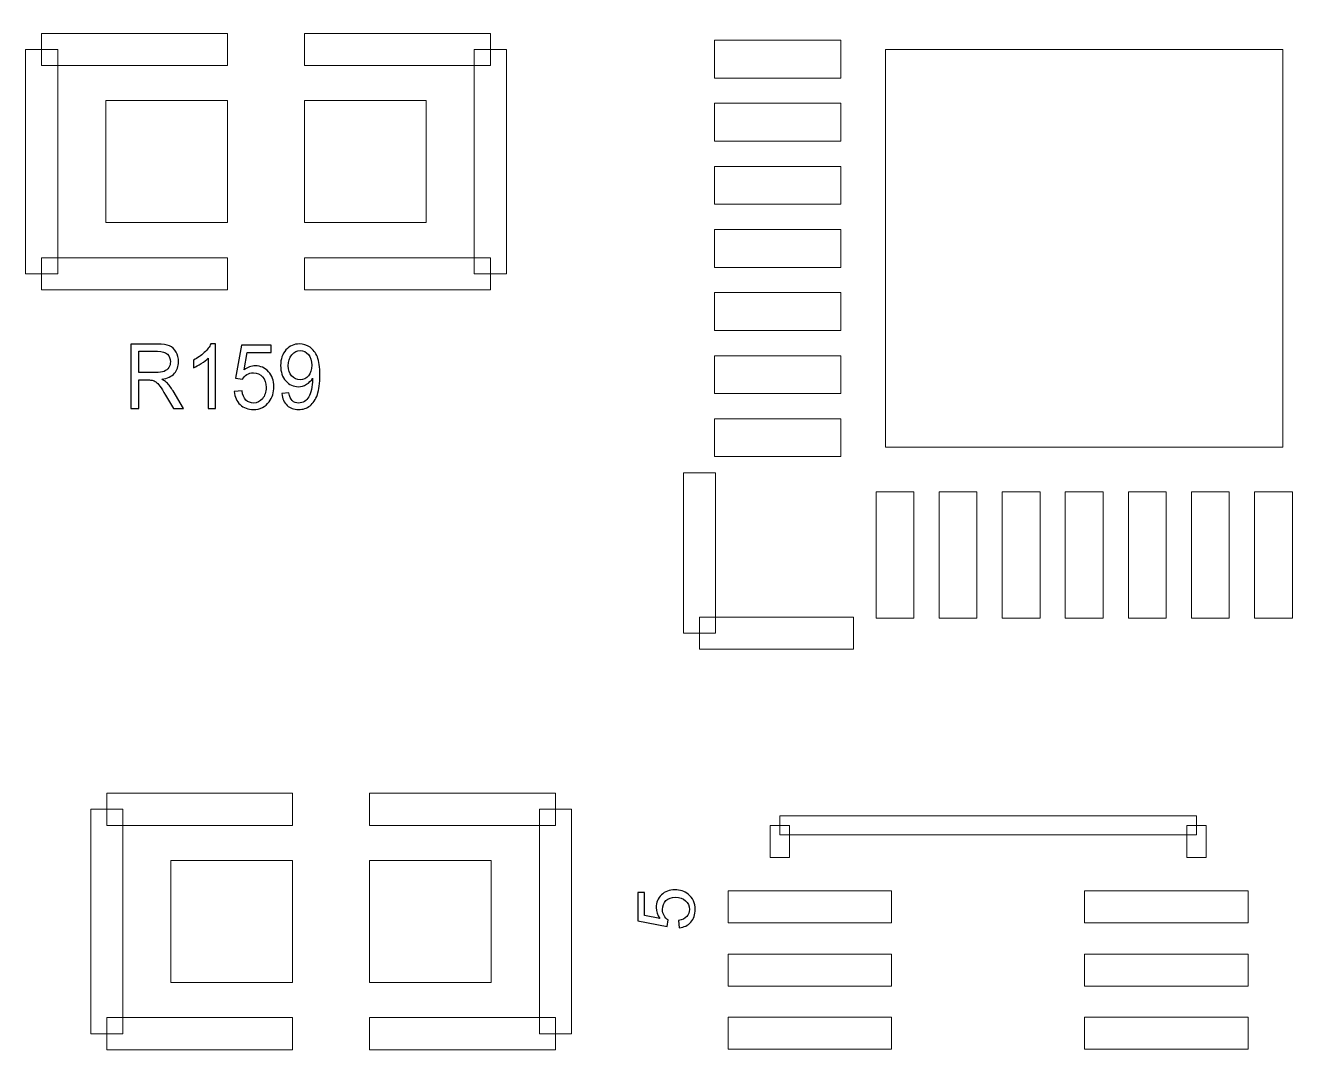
# Model space of a CAD drawing. Header units: millimetres. Extents: x -86 to 67, y -55 to 52.
# Drawn here: x -14.86 to -4.75, y 7.04 to 15.21 of the extents above; entities that cross this region are included whole.
import ezdxf

# ---------------------------------------------------------------- set-up
doc = ezdxf.new("R2010")
doc.units = ezdxf.units.MM
doc.header["$MEASUREMENT"] = 0
for name, color, linetype in [('BG_OUTLINE', 7, 'Continuous'), ('PG_SILKSCREEN_TOP', 7, 'Continuous'), ('PIN_TOP', 7, 'Continuous'), ('RD_SILKSCREEN_TOP', 7, 'Continuous')]:
    doc.layers.add(name, color=color, linetype=linetype)

msp = doc.modelspace()

# ---------------------------------------------------------------- linework, layer by layer
at = {"layer": 'BG_OUTLINE', "color": 3, "lineweight": 9}
msp.add_open_spline([(-60.0926, 34.7331), (-60.0926, 34.7331), (63.7724, 34.7331), (63.7724, 34.7331), (63.7724, 34.7331), (64.585, 34.7336), (65.3646, 34.4113), (65.9396, 33.837), (65.9396, 33.837), (66.5146, 33.2627), (66.8379, 32.4797), (66.8384, 31.667), (66.8384, 31.667), (66.8384, 31.667), (66.8412, -52.28), (66.8412, -52.28), (66.8412, -52.28), (66.8412, -52.28), (66.8384, -52.1933), (66.8384, -52.1933), (66.8384, -52.1933), (66.8389, -53.006), (66.5166, -53.7856), (65.9424, -54.3606), (65.9424, -54.3606), (65.3681, -54.9356), (64.585, -55.2589), (63.7724, -55.2594), (63.7724, -55.2594), (63.7724, -55.2594), (-60.1869, -55.2594), (-60.1869, -55.2594), (-60.1869, -55.2594), (-60.1869, -55.2594), (-60.0853, -55.2518), (-60.0853, -55.2518), (-60.0853, -55.2518), (-60.8979, -55.2523), (-61.6775, -54.9299), (-62.2525, -54.3557), (-62.2525, -54.3557), (-62.8275, -53.7814), (-63.1508, -52.9984), (-63.1513, -52.1857), (-63.1513, -52.1857), (-63.1513, -52.1857), (-63.1587, 31.667), (-63.1587, 31.667), (-63.1587, 31.667), (-63.1592, 32.4797), (-62.8369, 33.2593), (-62.2626, 33.8343), (-62.2626, 33.8343), (-61.6883, 34.4093), (-60.9053, 34.7326), (-60.0926, 34.7331)], degree=3, knots=[0, 0, 0, 0, 0.0714286, 0.0714286, 0.0714286, 0.0714286, 0.1428571, 0.1428571, 0.1428571, 0.1428571, 0.2142857, 0.2142857, 0.2142857, 0.2142857, 0.2857143, 0.2857143, 0.2857143, 0.2857143, 0.3571429, 0.3571429, 0.3571429, 0.3571429, 0.4285714, 0.4285714, 0.4285714, 0.4285714, 0.5, 0.5, 0.5, 0.5, 0.5714286, 0.5714286, 0.5714286, 0.5714286, 0.6428571, 0.6428571, 0.6428571, 0.6428571, 0.7142857, 0.7142857, 0.7142857, 0.7142857, 0.7857143, 0.7857143, 0.7857143, 0.7857143, 0.8571429, 0.8571429, 0.8571429, 0.8571429, 0.9285714, 0.9285714, 0.9285714, 0.9285714, 1, 1, 1, 1], dxfattribs=at)
at = {"layer": 'PG_SILKSCREEN_TOP', "color": 6, "lineweight": 9}
for points in [[(-14.7285, 14.898), (-14.7285, 14.898), (-14.7285, 15.152), (-14.7285, 15.152), (-14.7285, 15.152), (-14.7285, 15.152), (-13.2553, 15.152), (-13.2553, 15.152), (-13.2553, 15.152), (-13.2553, 15.152), (-13.2553, 14.898), (-13.2553, 14.898), (-13.2553, 14.898), (-13.2553, 14.898), (-14.7285, 14.898), (-14.7285, 14.898)], [(-11.1725, 15.152), (-11.1725, 15.152), (-11.1725, 14.898), (-11.1725, 14.898), (-11.1725, 14.898), (-11.1725, 14.898), (-12.6457, 14.898), (-12.6457, 14.898), (-12.6457, 14.898), (-12.6457, 14.898), (-12.6457, 15.152), (-12.6457, 15.152), (-12.6457, 15.152), (-12.6457, 15.152), (-11.1725, 15.152), (-11.1725, 15.152)], [(-14.6015, 13.247), (-14.6015, 13.247), (-14.8555, 13.247), (-14.8555, 13.247), (-14.8555, 13.247), (-14.8555, 13.247), (-14.8555, 15.025), (-14.8555, 15.025), (-14.8555, 15.025), (-14.8555, 15.025), (-14.6015, 15.025), (-14.6015, 15.025), (-14.6015, 15.025), (-14.6015, 15.025), (-14.6015, 13.247), (-14.6015, 13.247)], [(-11.0455, 13.247), (-11.0455, 13.247), (-11.2995, 13.247), (-11.2995, 13.247), (-11.2995, 13.247), (-11.2995, 13.247), (-11.2995, 15.025), (-11.2995, 15.025), (-11.2995, 15.025), (-11.2995, 15.025), (-11.0455, 15.025), (-11.0455, 15.025), (-11.0455, 15.025), (-11.0455, 15.025), (-11.0455, 13.247), (-11.0455, 13.247)], [(-13.2553, 13.374), (-13.2553, 13.374), (-13.2553, 13.12), (-13.2553, 13.12), (-13.2553, 13.12), (-13.2553, 13.12), (-14.7285, 13.12), (-14.7285, 13.12), (-14.7285, 13.12), (-14.7285, 13.12), (-14.7285, 13.374), (-14.7285, 13.374), (-14.7285, 13.374), (-14.7285, 13.374), (-13.2553, 13.374), (-13.2553, 13.374)], [(-12.6457, 13.12), (-12.6457, 13.12), (-12.6457, 13.374), (-12.6457, 13.374), (-12.6457, 13.374), (-12.6457, 13.374), (-11.1725, 13.374), (-11.1725, 13.374), (-11.1725, 13.374), (-11.1725, 13.374), (-11.1725, 13.12), (-11.1725, 13.12), (-11.1725, 13.12), (-11.1725, 13.12), (-12.6457, 13.12), (-12.6457, 13.12)], [(-9.6409, 11.6696), (-9.6409, 11.6696), (-9.3869, 11.6696), (-9.3869, 11.6696), (-9.3869, 11.6696), (-9.3869, 11.6696), (-9.3869, 10.3996), (-9.3869, 10.3996), (-9.3869, 10.3996), (-9.3869, 10.3996), (-9.6409, 10.3996), (-9.6409, 10.3996), (-9.6409, 10.3996), (-9.6409, 10.3996), (-9.6409, 11.6696), (-9.6409, 11.6696)], [(-9.5139, 10.2726), (-9.5139, 10.2726), (-9.5139, 10.5266), (-9.5139, 10.5266), (-9.5139, 10.5266), (-9.5139, 10.5266), (-8.2947, 10.5266), (-8.2947, 10.5266), (-8.2947, 10.5266), (-8.2947, 10.5266), (-8.2947, 10.2726), (-8.2947, 10.2726), (-8.2947, 10.2726), (-8.2947, 10.2726), (-9.5139, 10.2726), (-9.5139, 10.2726)], [(-12.7397, 9.1296), (-12.7397, 9.1296), (-12.7397, 8.8756), (-12.7397, 8.8756), (-12.7397, 8.8756), (-12.7397, 8.8756), (-14.2129, 8.8756), (-14.2129, 8.8756), (-14.2129, 8.8756), (-14.2129, 8.8756), (-14.2129, 9.1296), (-14.2129, 9.1296), (-14.2129, 9.1296), (-14.2129, 9.1296), (-12.7397, 9.1296), (-12.7397, 9.1296)], [(-12.1301, 8.8756), (-12.1301, 8.8756), (-12.1301, 9.1296), (-12.1301, 9.1296), (-12.1301, 9.1296), (-12.1301, 9.1296), (-10.6569, 9.1296), (-10.6569, 9.1296), (-10.6569, 9.1296), (-10.6569, 9.1296), (-10.6569, 8.8756), (-10.6569, 8.8756), (-10.6569, 8.8756), (-10.6569, 8.8756), (-12.1301, 8.8756), (-12.1301, 8.8756)], [(-14.3399, 9.0026), (-14.3399, 9.0026), (-14.0859, 9.0026), (-14.0859, 9.0026), (-14.0859, 9.0026), (-14.0859, 9.0026), (-14.0859, 7.2246), (-14.0859, 7.2246), (-14.0859, 7.2246), (-14.0859, 7.2246), (-14.3399, 7.2246), (-14.3399, 7.2246), (-14.3399, 7.2246), (-14.3399, 7.2246), (-14.3399, 9.0026), (-14.3399, 9.0026)], [(-10.7839, 9.0026), (-10.7839, 9.0026), (-10.5299, 9.0026), (-10.5299, 9.0026), (-10.5299, 9.0026), (-10.5299, 9.0026), (-10.5299, 7.2246), (-10.5299, 7.2246), (-10.5299, 7.2246), (-10.5299, 7.2246), (-10.7839, 7.2246), (-10.7839, 7.2246), (-10.7839, 7.2246), (-10.7839, 7.2246), (-10.7839, 9.0026), (-10.7839, 9.0026)], [(-8.8789, 8.7994), (-8.8789, 8.7994), (-8.8789, 8.9518), (-8.8789, 8.9518), (-8.8789, 8.9518), (-8.8789, 8.9518), (-5.5769, 8.9518), (-5.5769, 8.9518), (-5.5769, 8.9518), (-5.5769, 8.9518), (-5.5769, 8.7994), (-5.5769, 8.7994), (-5.5769, 8.7994), (-5.5769, 8.7994), (-8.8789, 8.7994), (-8.8789, 8.7994)], [(-8.8027, 8.6216), (-8.8027, 8.6216), (-8.9551, 8.6216), (-8.9551, 8.6216), (-8.9551, 8.6216), (-8.9551, 8.6216), (-8.9551, 8.8756), (-8.9551, 8.8756), (-8.9551, 8.8756), (-8.9551, 8.8756), (-8.8027, 8.8756), (-8.8027, 8.8756), (-8.8027, 8.8756), (-8.8027, 8.8756), (-8.8027, 8.6216), (-8.8027, 8.6216)], [(-5.6531, 8.8756), (-5.6531, 8.8756), (-5.5007, 8.8756), (-5.5007, 8.8756), (-5.5007, 8.8756), (-5.5007, 8.8756), (-5.5007, 8.6216), (-5.5007, 8.6216), (-5.5007, 8.6216), (-5.5007, 8.6216), (-5.6531, 8.6216), (-5.6531, 8.6216), (-5.6531, 8.6216), (-5.6531, 8.6216), (-5.6531, 8.8756), (-5.6531, 8.8756)], [(-14.2129, 7.0976), (-14.2129, 7.0976), (-14.2129, 7.3516), (-14.2129, 7.3516), (-14.2129, 7.3516), (-14.2129, 7.3516), (-12.7397, 7.3516), (-12.7397, 7.3516), (-12.7397, 7.3516), (-12.7397, 7.3516), (-12.7397, 7.0976), (-12.7397, 7.0976), (-12.7397, 7.0976), (-12.7397, 7.0976), (-14.2129, 7.0976), (-14.2129, 7.0976)], [(-10.6569, 7.3516), (-10.6569, 7.3516), (-10.6569, 7.0976), (-10.6569, 7.0976), (-10.6569, 7.0976), (-10.6569, 7.0976), (-12.1301, 7.0976), (-12.1301, 7.0976), (-12.1301, 7.0976), (-12.1301, 7.0976), (-12.1301, 7.3516), (-12.1301, 7.3516), (-12.1301, 7.3516), (-12.1301, 7.3516), (-10.6569, 7.3516), (-10.6569, 7.3516)]]:
    msp.add_open_spline(points, degree=3, knots=[0, 0, 0, 0, 0.25, 0.25, 0.25, 0.25, 0.5, 0.5, 0.5, 0.5, 0.75, 0.75, 0.75, 0.75, 1, 1, 1, 1], dxfattribs=at)
at = {"layer": 'PG_SILKSCREEN_TOP', "color": 6}
msp.add_open_spline([(-9.6754, 8.0638), (-9.6754, 8.0638), (-9.6803, 8.1224), (-9.6803, 8.1224), (-9.6803, 8.1224), (-9.6518, 8.1267), (-9.6304, 8.1368), (-9.616, 8.1525), (-9.616, 8.1525), (-9.6016, 8.1684), (-9.5944, 8.1875), (-9.5944, 8.2098), (-9.5944, 8.2098), (-9.5944, 8.2367), (-9.6046, 8.2594), (-9.6248, 8.278), (-9.6248, 8.278), (-9.6451, 8.2966), (-9.672, 8.3059), (-9.7054, 8.3059), (-9.7054, 8.3059), (-9.7373, 8.3059), (-9.7624, 8.297), (-9.7808, 8.2791), (-9.7808, 8.2791), (-9.7992, 8.2612), (-9.8084, 8.2378), (-9.8084, 8.2088), (-9.8084, 8.2088), (-9.8084, 8.1909), (-9.8043, 8.1747), (-9.7961, 8.1602), (-9.7961, 8.1602), (-9.788, 8.1457), (-9.7774, 8.1343), (-9.7644, 8.1261), (-9.7644, 8.1261), (-9.7644, 8.1261), (-9.7711, 8.0737), (-9.7711, 8.0737), (-9.7711, 8.0737), (-9.7711, 8.0737), (-10.0046, 8.1177), (-10.0046, 8.1177), (-10.0046, 8.1177), (-10.0046, 8.1177), (-10.0046, 8.3438), (-10.0046, 8.3438), (-10.0046, 8.3438), (-10.0046, 8.3438), (-9.9513, 8.3438), (-9.9513, 8.3438), (-9.9513, 8.3438), (-9.9513, 8.3438), (-9.9513, 8.1624), (-9.9513, 8.1624), (-9.9513, 8.1624), (-9.9513, 8.1624), (-9.8291, 8.1378), (-9.8291, 8.1378), (-9.8291, 8.1378), (-9.8482, 8.1651), (-9.8577, 8.1938), (-9.8577, 8.2238), (-9.8577, 8.2238), (-9.8577, 8.2635), (-9.844, 8.2969), (-9.8164, 8.3242), (-9.8164, 8.3242), (-9.7889, 8.3515), (-9.7536, 8.3652), (-9.7104, 8.3652), (-9.7104, 8.3652), (-9.6692, 8.3652), (-9.6337, 8.3531), (-9.6037, 8.3292), (-9.6037, 8.3292), (-9.567, 8.3), (-9.5486, 8.2602), (-9.5486, 8.2098), (-9.5486, 8.2098), (-9.5486, 8.1684), (-9.5601, 8.1347), (-9.5833, 8.1085), (-9.5833, 8.1085), (-9.6065, 8.0824), (-9.6372, 8.0675), (-9.6754, 8.0638)], degree=3, knots=[0, 0, 0, 0, 0.0454545, 0.0454545, 0.0454545, 0.0454545, 0.0909091, 0.0909091, 0.0909091, 0.0909091, 0.1363636, 0.1363636, 0.1363636, 0.1363636, 0.1818182, 0.1818182, 0.1818182, 0.1818182, 0.2272727, 0.2272727, 0.2272727, 0.2272727, 0.2727273, 0.2727273, 0.2727273, 0.2727273, 0.3181818, 0.3181818, 0.3181818, 0.3181818, 0.3636364, 0.3636364, 0.3636364, 0.3636364, 0.4090909, 0.4090909, 0.4090909, 0.4090909, 0.4545455, 0.4545455, 0.4545455, 0.4545455, 0.5, 0.5, 0.5, 0.5, 0.5454545, 0.5454545, 0.5454545, 0.5454545, 0.5909091, 0.5909091, 0.5909091, 0.5909091, 0.6363636, 0.6363636, 0.6363636, 0.6363636, 0.6818182, 0.6818182, 0.6818182, 0.6818182, 0.7272727, 0.7272727, 0.7272727, 0.7272727, 0.7727273, 0.7727273, 0.7727273, 0.7727273, 0.8181818, 0.8181818, 0.8181818, 0.8181818, 0.8636364, 0.8636364, 0.8636364, 0.8636364, 0.9090909, 0.9090909, 0.9090909, 0.9090909, 0.9545455, 0.9545455, 0.9545455, 0.9545455, 1, 1, 1, 1], dxfattribs=at)
at = {"layer": 'PIN_TOP', "lineweight": 9}
for points in [[(-9.3959, 15.0977), (-9.3959, 15.0977), (-8.3959, 15.0977), (-8.3959, 15.0977), (-8.3959, 15.0977), (-8.3959, 15.0977), (-8.3959, 14.7978), (-8.3959, 14.7978), (-8.3959, 14.7978), (-8.3959, 14.7978), (-9.3959, 14.7978), (-9.3959, 14.7978), (-9.3959, 14.7978), (-9.3959, 14.7978), (-9.3959, 15.0977), (-9.3959, 15.0977)], [(-8.0409, 15.0227), (-8.0409, 15.0227), (-4.8908, 15.0227), (-4.8908, 15.0227), (-4.8908, 15.0227), (-4.8908, 15.0227), (-4.8908, 11.8726), (-4.8908, 11.8726), (-4.8908, 11.8726), (-4.8908, 11.8726), (-8.0409, 11.8726), (-8.0409, 11.8726), (-8.0409, 11.8726), (-8.0409, 11.8726), (-8.0409, 15.0227), (-8.0409, 15.0227)], [(-13.2553, 14.6186), (-13.2553, 14.6186), (-13.2553, 13.6534), (-13.2553, 13.6534), (-13.2553, 13.6534), (-13.2553, 13.6534), (-14.2205, 13.6534), (-14.2205, 13.6534), (-14.2205, 13.6534), (-14.2205, 13.6534), (-14.2205, 14.6186), (-14.2205, 14.6186), (-14.2205, 14.6186), (-14.2205, 14.6186), (-13.2553, 14.6186), (-13.2553, 14.6186)], [(-11.6805, 14.6186), (-11.6805, 14.6186), (-11.6805, 13.6534), (-11.6805, 13.6534), (-11.6805, 13.6534), (-11.6805, 13.6534), (-12.6457, 13.6534), (-12.6457, 13.6534), (-12.6457, 13.6534), (-12.6457, 13.6534), (-12.6457, 14.6186), (-12.6457, 14.6186), (-12.6457, 14.6186), (-12.6457, 14.6186), (-11.6805, 14.6186), (-11.6805, 14.6186)], [(-9.3959, 14.5976), (-9.3959, 14.5976), (-8.3959, 14.5976), (-8.3959, 14.5976), (-8.3959, 14.5976), (-8.3959, 14.5976), (-8.3959, 14.2976), (-8.3959, 14.2976), (-8.3959, 14.2976), (-8.3959, 14.2976), (-9.3959, 14.2976), (-9.3959, 14.2976), (-9.3959, 14.2976), (-9.3959, 14.2976), (-9.3959, 14.5976), (-9.3959, 14.5976)], [(-9.3959, 14.0977), (-9.3959, 14.0977), (-8.3959, 14.0977), (-8.3959, 14.0977), (-8.3959, 14.0977), (-8.3959, 14.0977), (-8.3959, 13.7978), (-8.3959, 13.7978), (-8.3959, 13.7978), (-8.3959, 13.7978), (-9.3959, 13.7978), (-9.3959, 13.7978), (-9.3959, 13.7978), (-9.3959, 13.7978), (-9.3959, 14.0977), (-9.3959, 14.0977)], [(-9.3959, 13.5976), (-9.3959, 13.5976), (-8.3959, 13.5976), (-8.3959, 13.5976), (-8.3959, 13.5976), (-8.3959, 13.5976), (-8.3959, 13.2976), (-8.3959, 13.2976), (-8.3959, 13.2976), (-8.3959, 13.2976), (-9.3959, 13.2976), (-9.3959, 13.2976), (-9.3959, 13.2976), (-9.3959, 13.2976), (-9.3959, 13.5976), (-9.3959, 13.5976)], [(-9.3959, 13.0975), (-9.3959, 13.0975), (-8.3959, 13.0975), (-8.3959, 13.0975), (-8.3959, 13.0975), (-8.3959, 13.0975), (-8.3959, 12.7975), (-8.3959, 12.7975), (-8.3959, 12.7975), (-8.3959, 12.7975), (-9.3959, 12.7975), (-9.3959, 12.7975), (-9.3959, 12.7975), (-9.3959, 12.7975), (-9.3959, 13.0975), (-9.3959, 13.0975)], [(-9.3959, 12.5976), (-9.3959, 12.5976), (-8.3959, 12.5976), (-8.3959, 12.5976), (-8.3959, 12.5976), (-8.3959, 12.5976), (-8.3959, 12.2976), (-8.3959, 12.2976), (-8.3959, 12.2976), (-8.3959, 12.2976), (-9.3959, 12.2976), (-9.3959, 12.2976), (-9.3959, 12.2976), (-9.3959, 12.2976), (-9.3959, 12.5976), (-9.3959, 12.5976)], [(-9.3959, 12.0975), (-9.3959, 12.0975), (-8.3959, 12.0975), (-8.3959, 12.0975), (-8.3959, 12.0975), (-8.3959, 12.0975), (-8.3959, 11.7975), (-8.3959, 11.7975), (-8.3959, 11.7975), (-8.3959, 11.7975), (-9.3959, 11.7975), (-9.3959, 11.7975), (-9.3959, 11.7975), (-9.3959, 11.7975), (-9.3959, 12.0975), (-9.3959, 12.0975)], [(-8.116, 11.5176), (-8.116, 11.5176), (-7.816, 11.5176), (-7.816, 11.5176), (-7.816, 11.5176), (-7.816, 11.5176), (-7.816, 10.5176), (-7.816, 10.5176), (-7.816, 10.5176), (-7.816, 10.5176), (-8.116, 10.5176), (-8.116, 10.5176), (-8.116, 10.5176), (-8.116, 10.5176), (-8.116, 11.5176), (-8.116, 11.5176)], [(-7.6159, 11.5176), (-7.6159, 11.5176), (-7.3159, 11.5176), (-7.3159, 11.5176), (-7.3159, 11.5176), (-7.3159, 11.5176), (-7.3159, 10.5176), (-7.3159, 10.5176), (-7.3159, 10.5176), (-7.3159, 10.5176), (-7.6159, 10.5176), (-7.6159, 10.5176), (-7.6159, 10.5176), (-7.6159, 10.5176), (-7.6159, 11.5176), (-7.6159, 11.5176)], [(-7.116, 11.5176), (-7.116, 11.5176), (-6.816, 11.5176), (-6.816, 11.5176), (-6.816, 11.5176), (-6.816, 11.5176), (-6.816, 10.5176), (-6.816, 10.5176), (-6.816, 10.5176), (-6.816, 10.5176), (-7.116, 10.5176), (-7.116, 10.5176), (-7.116, 10.5176), (-7.116, 10.5176), (-7.116, 11.5176), (-7.116, 11.5176)], [(-6.6159, 11.5176), (-6.6159, 11.5176), (-6.3159, 11.5176), (-6.3159, 11.5176), (-6.3159, 11.5176), (-6.3159, 11.5176), (-6.3159, 10.5176), (-6.3159, 10.5176), (-6.3159, 10.5176), (-6.3159, 10.5176), (-6.6159, 10.5176), (-6.6159, 10.5176), (-6.6159, 10.5176), (-6.6159, 10.5176), (-6.6159, 11.5176), (-6.6159, 11.5176)], [(-6.1157, 11.5176), (-6.1157, 11.5176), (-5.8158, 11.5176), (-5.8158, 11.5176), (-5.8158, 11.5176), (-5.8158, 11.5176), (-5.8158, 10.5176), (-5.8158, 10.5176), (-5.8158, 10.5176), (-5.8158, 10.5176), (-6.1157, 10.5176), (-6.1157, 10.5176), (-6.1157, 10.5176), (-6.1157, 10.5176), (-6.1157, 11.5176), (-6.1157, 11.5176)], [(-5.6159, 11.5176), (-5.6159, 11.5176), (-5.3159, 11.5176), (-5.3159, 11.5176), (-5.3159, 11.5176), (-5.3159, 11.5176), (-5.3159, 10.5176), (-5.3159, 10.5176), (-5.3159, 10.5176), (-5.3159, 10.5176), (-5.6159, 10.5176), (-5.6159, 10.5176), (-5.6159, 10.5176), (-5.6159, 10.5176), (-5.6159, 11.5176), (-5.6159, 11.5176)], [(-5.1157, 11.5176), (-5.1157, 11.5176), (-4.8158, 11.5176), (-4.8158, 11.5176), (-4.8158, 11.5176), (-4.8158, 11.5176), (-4.8158, 10.5176), (-4.8158, 10.5176), (-4.8158, 10.5176), (-4.8158, 10.5176), (-5.1157, 10.5176), (-5.1157, 10.5176), (-5.1157, 10.5176), (-5.1157, 10.5176), (-5.1157, 11.5176), (-5.1157, 11.5176)], [(-13.7049, 7.631), (-13.7049, 7.631), (-13.7049, 8.5962), (-13.7049, 8.5962), (-13.7049, 8.5962), (-13.7049, 8.5962), (-12.7397, 8.5962), (-12.7397, 8.5962), (-12.7397, 8.5962), (-12.7397, 8.5962), (-12.7397, 7.631), (-12.7397, 7.631), (-12.7397, 7.631), (-12.7397, 7.631), (-13.7049, 7.631), (-13.7049, 7.631)], [(-12.1301, 7.631), (-12.1301, 7.631), (-12.1301, 8.5962), (-12.1301, 8.5962), (-12.1301, 8.5962), (-12.1301, 8.5962), (-11.1649, 8.5962), (-11.1649, 8.5962), (-11.1649, 8.5962), (-11.1649, 8.5962), (-11.1649, 7.631), (-11.1649, 7.631), (-11.1649, 7.631), (-11.1649, 7.631), (-12.1301, 7.631), (-12.1301, 7.631)], [(-7.9927, 8.1017), (-7.9927, 8.1017), (-9.2881, 8.1017), (-9.2881, 8.1017), (-9.2881, 8.1017), (-9.2881, 8.1017), (-9.2881, 8.3557), (-9.2881, 8.3557), (-9.2881, 8.3557), (-9.2881, 8.3557), (-7.9927, 8.3557), (-7.9927, 8.3557), (-7.9927, 8.3557), (-7.9927, 8.3557), (-7.9927, 8.1017), (-7.9927, 8.1017)], [(-5.1677, 8.1017), (-5.1677, 8.1017), (-6.4631, 8.1017), (-6.4631, 8.1017), (-6.4631, 8.1017), (-6.4631, 8.1017), (-6.4631, 8.3557), (-6.4631, 8.3557), (-6.4631, 8.3557), (-6.4631, 8.3557), (-5.1677, 8.3557), (-5.1677, 8.3557), (-5.1677, 8.3557), (-5.1677, 8.3557), (-5.1677, 8.1017), (-5.1677, 8.1017)], [(-7.9927, 7.6016), (-7.9927, 7.6016), (-9.2881, 7.6016), (-9.2881, 7.6016), (-9.2881, 7.6016), (-9.2881, 7.6016), (-9.2881, 7.8556), (-9.2881, 7.8556), (-9.2881, 7.8556), (-9.2881, 7.8556), (-7.9927, 7.8556), (-7.9927, 7.8556), (-7.9927, 7.8556), (-7.9927, 7.8556), (-7.9927, 7.6016), (-7.9927, 7.6016)], [(-5.1677, 7.6016), (-5.1677, 7.6016), (-6.4631, 7.6016), (-6.4631, 7.6016), (-6.4631, 7.6016), (-6.4631, 7.6016), (-6.4631, 7.8556), (-6.4631, 7.8556), (-6.4631, 7.8556), (-6.4631, 7.8556), (-5.1677, 7.8556), (-5.1677, 7.8556), (-5.1677, 7.8556), (-5.1677, 7.8556), (-5.1677, 7.6016), (-5.1677, 7.6016)], [(-7.9927, 7.1017), (-7.9927, 7.1017), (-9.2881, 7.1017), (-9.2881, 7.1017), (-9.2881, 7.1017), (-9.2881, 7.1017), (-9.2881, 7.3557), (-9.2881, 7.3557), (-9.2881, 7.3557), (-9.2881, 7.3557), (-7.9927, 7.3557), (-7.9927, 7.3557), (-7.9927, 7.3557), (-7.9927, 7.3557), (-7.9927, 7.1017), (-7.9927, 7.1017)], [(-5.1677, 7.1017), (-5.1677, 7.1017), (-6.4631, 7.1017), (-6.4631, 7.1017), (-6.4631, 7.1017), (-6.4631, 7.1017), (-6.4631, 7.3557), (-6.4631, 7.3557), (-6.4631, 7.3557), (-6.4631, 7.3557), (-5.1677, 7.3557), (-5.1677, 7.3557), (-5.1677, 7.3557), (-5.1677, 7.3557), (-5.1677, 7.1017), (-5.1677, 7.1017)]]:
    msp.add_open_spline(points, degree=3, knots=[0, 0, 0, 0, 0.25, 0.25, 0.25, 0.25, 0.5, 0.5, 0.5, 0.5, 0.75, 0.75, 0.75, 0.75, 1, 1, 1, 1], dxfattribs=at)
at = {"layer": 'RD_SILKSCREEN_TOP', "color": 8}
for points, knots in [([(-14.0213, 12.1794), (-14.0213, 12.1794), (-14.0213, 12.6885), (-14.0213, 12.6885), (-14.0213, 12.6885), (-14.0213, 12.6885), (-13.8117, 12.6885), (-13.8117, 12.6885), (-13.8117, 12.6885), (-13.7696, 12.6885), (-13.7375, 12.6839), (-13.7156, 12.6748), (-13.7156, 12.6748), (-13.6937, 12.6656), (-13.6762, 12.6495), (-13.663, 12.6264), (-13.663, 12.6264), (-13.6499, 12.6032), (-13.6434, 12.5776), (-13.6434, 12.5496), (-13.6434, 12.5496), (-13.6434, 12.5134), (-13.6541, 12.4831), (-13.676, 12.4583), (-13.676, 12.4583), (-13.6977, 12.4335), (-13.7312, 12.4178), (-13.7766, 12.411), (-13.7766, 12.411), (-13.76, 12.4025), (-13.7474, 12.3941), (-13.7388, 12.3856), (-13.7388, 12.3856), (-13.7205, 12.3676), (-13.7033, 12.345), (-13.6868, 12.318), (-13.6868, 12.318), (-13.6868, 12.318), (-13.6046, 12.1794), (-13.6046, 12.1794), (-13.6046, 12.1794), (-13.6046, 12.1794), (-13.6834, 12.1794), (-13.6834, 12.1794), (-13.6834, 12.1794), (-13.6834, 12.1794), (-13.7459, 12.2854), (-13.7459, 12.2854), (-13.7459, 12.2854), (-13.7642, 12.3158), (-13.7792, 12.3393), (-13.7911, 12.3554), (-13.7911, 12.3554), (-13.8029, 12.3717), (-13.8135, 12.383), (-13.8228, 12.3894), (-13.8228, 12.3894), (-13.8321, 12.396), (-13.8416, 12.4005), (-13.8513, 12.4031), (-13.8513, 12.4031), (-13.8584, 12.4046), (-13.87, 12.4054), (-13.8862, 12.4054), (-13.8862, 12.4054), (-13.8862, 12.4054), (-13.9587, 12.4054), (-13.9587, 12.4054), (-13.9587, 12.4054), (-13.9587, 12.4054), (-13.9587, 12.1794), (-13.9587, 12.1794), (-13.9587, 12.1794), (-13.9587, 12.1794), (-14.0213, 12.1794), (-14.0213, 12.1794)], [0, 0, 0, 0, 0.0526316, 0.0526316, 0.0526316, 0.0526316, 0.1052632, 0.1052632, 0.1052632, 0.1052632, 0.1578947, 0.1578947, 0.1578947, 0.1578947, 0.2105263, 0.2105263, 0.2105263, 0.2105263, 0.2631579, 0.2631579, 0.2631579, 0.2631579, 0.3157895, 0.3157895, 0.3157895, 0.3157895, 0.3684211, 0.3684211, 0.3684211, 0.3684211, 0.4210526, 0.4210526, 0.4210526, 0.4210526, 0.4736842, 0.4736842, 0.4736842, 0.4736842, 0.5263158, 0.5263158, 0.5263158, 0.5263158, 0.5789474, 0.5789474, 0.5789474, 0.5789474, 0.6315789, 0.6315789, 0.6315789, 0.6315789, 0.6842105, 0.6842105, 0.6842105, 0.6842105, 0.7368421, 0.7368421, 0.7368421, 0.7368421, 0.7894737, 0.7894737, 0.7894737, 0.7894737, 0.8421053, 0.8421053, 0.8421053, 0.8421053, 0.8947368, 0.8947368, 0.8947368, 0.8947368, 0.9473684, 0.9473684, 0.9473684, 0.9473684, 1, 1, 1, 1]), ([(-13.9587, 12.4638), (-13.9587, 12.4638), (-13.8243, 12.4638), (-13.8243, 12.4638), (-13.8243, 12.4638), (-13.7957, 12.4638), (-13.7733, 12.467), (-13.7572, 12.4734), (-13.7572, 12.4734), (-13.7411, 12.4798), (-13.7288, 12.49), (-13.7204, 12.5039), (-13.7204, 12.5039), (-13.7121, 12.5179), (-13.7079, 12.5331), (-13.7079, 12.5496), (-13.7079, 12.5496), (-13.7079, 12.5736), (-13.7159, 12.5934), (-13.7322, 12.609), (-13.7322, 12.609), (-13.7484, 12.6245), (-13.774, 12.6322), (-13.8091, 12.6322), (-13.8091, 12.6322), (-13.8091, 12.6322), (-13.9587, 12.6322), (-13.9587, 12.6322), (-13.9587, 12.6322), (-13.9587, 12.6322), (-13.9587, 12.4638), (-13.9587, 12.4638)], [0, 0, 0, 0, 0.125, 0.125, 0.125, 0.125, 0.25, 0.25, 0.25, 0.25, 0.375, 0.375, 0.375, 0.375, 0.5, 0.5, 0.5, 0.5, 0.625, 0.625, 0.625, 0.625, 0.75, 0.75, 0.75, 0.75, 0.875, 0.875, 0.875, 0.875, 1, 1, 1, 1]), ([(-13.3503, 12.1794), (-13.3503, 12.1794), (-13.4083, 12.1794), (-13.4083, 12.1794), (-13.4083, 12.1794), (-13.4083, 12.1794), (-13.4083, 12.5777), (-13.4083, 12.5777), (-13.4083, 12.5777), (-13.4223, 12.5633), (-13.4406, 12.549), (-13.4632, 12.5346), (-13.4632, 12.5346), (-13.486, 12.5203), (-13.5064, 12.5095), (-13.5244, 12.5024), (-13.5244, 12.5024), (-13.5244, 12.5024), (-13.5244, 12.5627), (-13.5244, 12.5627), (-13.5244, 12.5627), (-13.4919, 12.5792), (-13.4635, 12.5991), (-13.4393, 12.6225), (-13.4393, 12.6225), (-13.415, 12.6459), (-13.3978, 12.6686), (-13.3877, 12.6906), (-13.3877, 12.6906), (-13.3877, 12.6906), (-13.3503, 12.6906), (-13.3503, 12.6906), (-13.3503, 12.6906), (-13.3503, 12.6906), (-13.3503, 12.1794), (-13.3503, 12.1794)], [0, 0, 0, 0, 0.1111111, 0.1111111, 0.1111111, 0.1111111, 0.2222222, 0.2222222, 0.2222222, 0.2222222, 0.3333333, 0.3333333, 0.3333333, 0.3333333, 0.4444444, 0.4444444, 0.4444444, 0.4444444, 0.5555556, 0.5555556, 0.5555556, 0.5555556, 0.6666667, 0.6666667, 0.6666667, 0.6666667, 0.7777778, 0.7777778, 0.7777778, 0.7777778, 0.8888889, 0.8888889, 0.8888889, 0.8888889, 1, 1, 1, 1]), ([(-13.2016, 12.3127), (-13.2016, 12.3127), (-13.1406, 12.3183), (-13.1406, 12.3183), (-13.1406, 12.3183), (-13.1361, 12.2863), (-13.1257, 12.2624), (-13.1092, 12.2463), (-13.1092, 12.2463), (-13.0928, 12.2301), (-13.0729, 12.2221), (-13.0497, 12.2221), (-13.0497, 12.2221), (-13.0217, 12.2221), (-12.9981, 12.2335), (-12.9788, 12.2561), (-12.9788, 12.2561), (-12.9594, 12.2788), (-12.9498, 12.309), (-12.9498, 12.3464), (-12.9498, 12.3464), (-12.9498, 12.3821), (-12.959, 12.4102), (-12.9776, 12.4308), (-12.9776, 12.4308), (-12.9962, 12.4514), (-13.0205, 12.4617), (-13.0507, 12.4617), (-13.0507, 12.4617), (-13.0694, 12.4617), (-13.0863, 12.4571), (-13.1013, 12.448), (-13.1013, 12.448), (-13.1164, 12.4389), (-13.1282, 12.427), (-13.1368, 12.4124), (-13.1368, 12.4124), (-13.1368, 12.4124), (-13.1912, 12.42), (-13.1912, 12.42), (-13.1912, 12.42), (-13.1912, 12.42), (-13.1454, 12.6815), (-13.1454, 12.6815), (-13.1454, 12.6815), (-13.1454, 12.6815), (-12.9103, 12.6815), (-12.9103, 12.6815), (-12.9103, 12.6815), (-12.9103, 12.6815), (-12.9103, 12.6218), (-12.9103, 12.6218), (-12.9103, 12.6218), (-12.9103, 12.6218), (-13.099, 12.6218), (-13.099, 12.6218), (-13.099, 12.6218), (-13.099, 12.6218), (-13.1245, 12.485), (-13.1245, 12.485), (-13.1245, 12.485), (-13.0961, 12.5063), (-13.0663, 12.517), (-13.0352, 12.517), (-13.0352, 12.517), (-12.9939, 12.517), (-12.9592, 12.5016), (-12.9307, 12.4708), (-12.9307, 12.4708), (-12.9023, 12.4399), (-12.8881, 12.4003), (-12.8881, 12.352), (-12.8881, 12.352), (-12.8881, 12.3059), (-12.9007, 12.266), (-12.9255, 12.2325), (-12.9255, 12.2325), (-12.9559, 12.1914), (-12.9973, 12.1707), (-13.0497, 12.1707), (-13.0497, 12.1707), (-13.0928, 12.1707), (-13.1279, 12.1837), (-13.155, 12.2096), (-13.155, 12.2096), (-13.1822, 12.2356), (-13.1977, 12.27), (-13.2016, 12.3127)], [0, 0, 0, 0, 0.0454545, 0.0454545, 0.0454545, 0.0454545, 0.0909091, 0.0909091, 0.0909091, 0.0909091, 0.1363636, 0.1363636, 0.1363636, 0.1363636, 0.1818182, 0.1818182, 0.1818182, 0.1818182, 0.2272727, 0.2272727, 0.2272727, 0.2272727, 0.2727273, 0.2727273, 0.2727273, 0.2727273, 0.3181818, 0.3181818, 0.3181818, 0.3181818, 0.3636364, 0.3636364, 0.3636364, 0.3636364, 0.4090909, 0.4090909, 0.4090909, 0.4090909, 0.4545455, 0.4545455, 0.4545455, 0.4545455, 0.5, 0.5, 0.5, 0.5, 0.5454545, 0.5454545, 0.5454545, 0.5454545, 0.5909091, 0.5909091, 0.5909091, 0.5909091, 0.6363636, 0.6363636, 0.6363636, 0.6363636, 0.6818182, 0.6818182, 0.6818182, 0.6818182, 0.7272727, 0.7272727, 0.7272727, 0.7272727, 0.7727273, 0.7727273, 0.7727273, 0.7727273, 0.8181818, 0.8181818, 0.8181818, 0.8181818, 0.8636364, 0.8636364, 0.8636364, 0.8636364, 0.9090909, 0.9090909, 0.9090909, 0.9090909, 0.9545455, 0.9545455, 0.9545455, 0.9545455, 1, 1, 1, 1]), ([(-12.8257, 12.2971), (-12.8257, 12.2971), (-12.7699, 12.3027), (-12.7699, 12.3027), (-12.7699, 12.3027), (-12.7651, 12.2745), (-12.7561, 12.254), (-12.7429, 12.2412), (-12.7429, 12.2412), (-12.7295, 12.2285), (-12.7125, 12.2221), (-12.6915, 12.2221), (-12.6915, 12.2221), (-12.6737, 12.2221), (-12.6581, 12.2265), (-12.6446, 12.2353), (-12.6446, 12.2353), (-12.6312, 12.2441), (-12.6202, 12.2559), (-12.6116, 12.2706), (-12.6116, 12.2706), (-12.6029, 12.2853), (-12.5958, 12.3052), (-12.5899, 12.3301), (-12.5899, 12.3301), (-12.5843, 12.3551), (-12.5813, 12.3806), (-12.5813, 12.4065), (-12.5813, 12.4065), (-12.5813, 12.4092), (-12.5814, 12.4135), (-12.5816, 12.419), (-12.5816, 12.419), (-12.5933, 12.3992), (-12.609, 12.3829), (-12.6291, 12.3706), (-12.6291, 12.3706), (-12.6493, 12.3581), (-12.6711, 12.352), (-12.6944, 12.352), (-12.6944, 12.352), (-12.7336, 12.352), (-12.7667, 12.3673), (-12.7937, 12.3979), (-12.7937, 12.3979), (-12.8209, 12.4284), (-12.8344, 12.4686), (-12.8344, 12.5186), (-12.8344, 12.5186), (-12.8344, 12.5703), (-12.8203, 12.6118), (-12.792, 12.6433), (-12.792, 12.6433), (-12.7637, 12.6749), (-12.7283, 12.6906), (-12.6857, 12.6906), (-12.6857, 12.6906), (-12.655, 12.6906), (-12.6269, 12.6816), (-12.6014, 12.6638), (-12.6014, 12.6638), (-12.576, 12.6461), (-12.5566, 12.6206), (-12.5434, 12.5876), (-12.5434, 12.5876), (-12.5302, 12.5547), (-12.5235, 12.5069), (-12.5235, 12.4443), (-12.5235, 12.4443), (-12.5235, 12.3794), (-12.53, 12.3276), (-12.5431, 12.2889), (-12.5431, 12.2889), (-12.5564, 12.2504), (-12.5759, 12.2211), (-12.6017, 12.201), (-12.6017, 12.201), (-12.6277, 12.1808), (-12.658, 12.1707), (-12.6929, 12.1707), (-12.6929, 12.1707), (-12.7299, 12.1707), (-12.76, 12.1818), (-12.7834, 12.2039), (-12.7834, 12.2039), (-12.8069, 12.226), (-12.8209, 12.257), (-12.8257, 12.2971)], [0, 0, 0, 0, 0.0454545, 0.0454545, 0.0454545, 0.0454545, 0.0909091, 0.0909091, 0.0909091, 0.0909091, 0.1363636, 0.1363636, 0.1363636, 0.1363636, 0.1818182, 0.1818182, 0.1818182, 0.1818182, 0.2272727, 0.2272727, 0.2272727, 0.2272727, 0.2727273, 0.2727273, 0.2727273, 0.2727273, 0.3181818, 0.3181818, 0.3181818, 0.3181818, 0.3636364, 0.3636364, 0.3636364, 0.3636364, 0.4090909, 0.4090909, 0.4090909, 0.4090909, 0.4545455, 0.4545455, 0.4545455, 0.4545455, 0.5, 0.5, 0.5, 0.5, 0.5454545, 0.5454545, 0.5454545, 0.5454545, 0.5909091, 0.5909091, 0.5909091, 0.5909091, 0.6363636, 0.6363636, 0.6363636, 0.6363636, 0.6818182, 0.6818182, 0.6818182, 0.6818182, 0.7272727, 0.7272727, 0.7272727, 0.7272727, 0.7727273, 0.7727273, 0.7727273, 0.7727273, 0.8181818, 0.8181818, 0.8181818, 0.8181818, 0.8636364, 0.8636364, 0.8636364, 0.8636364, 0.9090909, 0.9090909, 0.9090909, 0.9090909, 0.9545455, 0.9545455, 0.9545455, 0.9545455, 1, 1, 1, 1]), ([(-12.5881, 12.5218), (-12.5881, 12.5576), (-12.5969, 12.5862), (-12.6146, 12.6072), (-12.6146, 12.6072), (-12.6324, 12.6283), (-12.6537, 12.6388), (-12.6787, 12.6388), (-12.6787, 12.6388), (-12.7044, 12.6388), (-12.7269, 12.6275), (-12.746, 12.6048), (-12.746, 12.6048), (-12.7651, 12.5821), (-12.7747, 12.5527), (-12.7747, 12.5166), (-12.7747, 12.5166), (-12.7747, 12.4841), (-12.7656, 12.4578), (-12.7474, 12.4376), (-12.7474, 12.4376), (-12.7293, 12.4173), (-12.7069, 12.4072), (-12.6803, 12.4072), (-12.6803, 12.4072), (-12.6533, 12.4072), (-12.6313, 12.4173), (-12.6141, 12.4376), (-12.6141, 12.4376), (-12.5967, 12.4578), (-12.5881, 12.4859), (-12.5881, 12.5218)], [0, 0, 0, 0, 0.125, 0.125, 0.125, 0.125, 0.25, 0.25, 0.25, 0.25, 0.375, 0.375, 0.375, 0.375, 0.5, 0.5, 0.5, 0.5, 0.625, 0.625, 0.625, 0.625, 0.75, 0.75, 0.75, 0.75, 0.875, 0.875, 0.875, 0.875, 1, 1, 1, 1])]:
    msp.add_open_spline(points, degree=3, knots=knots, dxfattribs=at)

doc.saveas('drawing.dxf')
